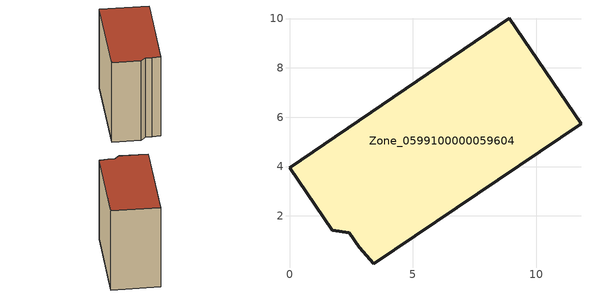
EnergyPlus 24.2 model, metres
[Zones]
Zone_0599100000059604
 floor ground (C_G): 2.42,1.32 1.74,1.41 0,3.95 8.9,10.01 11.82,5.73 3.42,0.06 2.83,0.73 z0
 wall outside (C_F): 3.42,0.06 11.82,5.73 8.9,10.01 0,3.95 1.74,1.41 2.42,1.32 2.83,0.73 3.42,0.06 z0:9.56
 roof outside (C_R): 2.83,0.73 3.42,0.06 11.82,5.73 8.9,10.01 0,3.95 1.74,1.41 2.42,1.32 z9.56
[BUILDING]
Pand.0599100000059604: North Axis=0; Terrain=City; Loads Convergence Tolerance Value=0.04; Temperature Convergence Tolerance Value=0.4; Solar Distribution=FullExterior; Maximum Number of Warmup Days=25; Minimum Number of Warmup Days=1
[Site:Location]
Rotterdam.The.Hague.AP_ZH_NLD Design_Conditions: Latitude=51.96; Longitude=4.45; Time Zone=1; Elevation=-4.5
[SITE:GROUNDTEMPERATURE:BUILDINGSURFACE]
18, 18, 18, 18, 18, 18, 18, 18, 18, 18, 18, 18
[MATERIAL] Thermal Absorptance=0.9; Solar Absorptance=0.7; Visible Absorptance=0.7
Name | Roughness | Thickness | Conductivity | Density | Specific Heat
G.TI.1946 | MediumSmooth | 0.15 | 1 | 540 | 1210
F.TI.1946 | Rough | 0.3 | 0.857143 | 1920 | 840
R.TI.1946 | MediumRough | 0.2 | 0.1 | 1500 | 1000
[CONSTRUCTION]
C_G: G.TI.1946
C_F: F.TI.1946
C_R: R.TI.1946
[ZONE]
Zone_0599100000059604: Type=1; Multiplier=1; Ceiling Height=Autocalculate; Volume=Autocalculate; Floor Area=autocalculate; Part of Total Floor Area=Yes
[ZONEINFILTRATION:DESIGNFLOWRATE]
Infil_Zone_0599100000059604: Zone or ZoneList or Space or SpaceList=Zone_0599100000059604; Schedule=AlwaysOn; Design Flow Rate Calculation Method=Flow/Area; Flow Rate per Floor Area=0.003; Constant Term Coefficient=1; Temperature Term Coefficient=0; Velocity Term Coefficient=0; Velocity Squared Term Coefficient=0
[HVACTEMPLATE:ZONE:IDEALLOADSAIRSYSTEM]
Zone_0599100000059604: Maximum Heating Supply Air Temperature=50; Minimum Cooling Supply Air Temperature=13; Maximum Heating Supply Air Humidity Ratio=0.0156; Minimum Cooling Supply Air Humidity Ratio=0.0077; Heating Limit=NoLimit; Cooling Limit=NoLimit; Dehumidification Control Type=ConstantSensibleHeatRatio; Cooling Sensible Heat Ratio=0.7; Dehumidification Setpoint=60; Humidification Control Type=None; Humidification Setpoint=30; Outdoor Air Method=None; Outdoor Air Flow Rate per Person=0.00944; Outdoor Air Flow Rate per Zone Floor Area=0; Outdoor Air Flow Rate per Zone=0; Demand Controlled Ventilation Type=None; Outdoor Air Economizer Type=NoEconomizer; Heat Recovery Type=None; Sensible Heat Recovery Effectiveness=0.7; Latent Heat Recovery Effectiveness=0.65
[ZONECONTROL:THERMOSTAT]
ThermostatControl_Zone_0599100000059604: Zone or ZoneList=Zone_0599100000059604; Control Type Schedule=DualSetpointControlType; Control 1=Thermostat_Zone_0599100000059604; Temperature Difference Between Cutout And Setpoint=0
[THERMOSTATSETPOINT:DUALSETPOINT]
Thermostat_Zone_0599100000059604: Heating Setpoint Temperature Schedule=HeatingSetpoint_Zone_0599100000059604; Cooling Setpoint Temperature Schedule=CoolingSetpoint_Zone_0599100000059604
[SCHEDULE:COMPACT]
HeatingSetpoint_Zone_0599100000059604: Through: 12/31, For: AllDays, Until: 24:00, 21
CoolingSetpoint_Zone_0599100000059604: Through: 12/31, For: AllDays, Until: 24:00, 24
DualSetpointControlType: Through: 12/31, For: AllDays, Until: 24:00, 4
AlwaysOn: Through: 12/31, For: AllDays, Until: 24:00, 1
